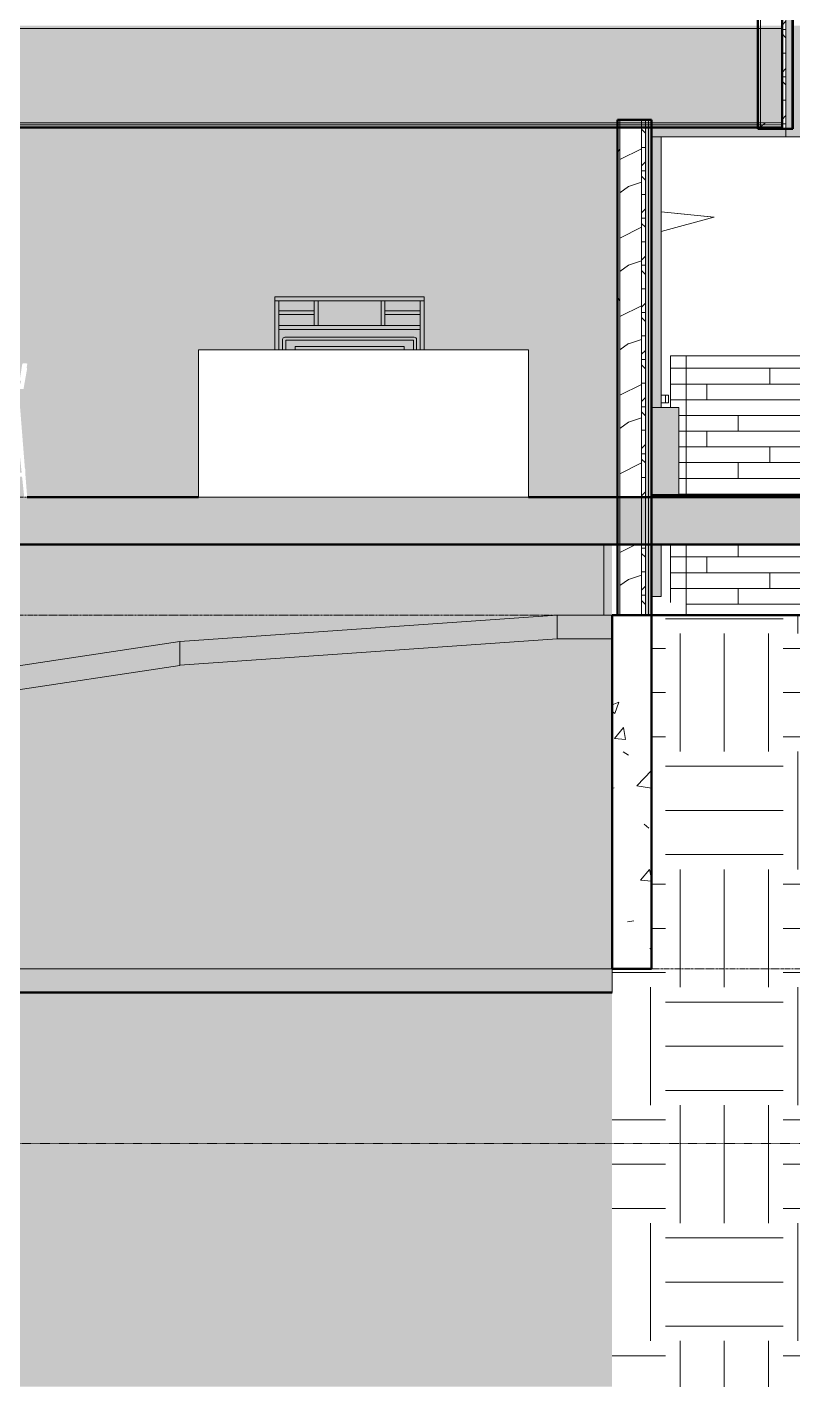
# Model space of a CAD drawing. Header units: inches. Extents: x 9566 to 17067, y -226 to 532.
# Drawn here: x 16444.7 to 16639.6, y -226.4 to 119.6 of the extents above; entities that cross this region are included whole.
import ezdxf

# ---------------------------------------------------------------- set-up
doc = ezdxf.new("R2010")
doc.units = ezdxf.units.IN
doc.header["$MEASUREMENT"] = 0
doc.linetypes.add('Aligning Line 1_8_', pattern=[0.25, 0.125, -0.125])
doc.linetypes.add('Grid Line 1_2_', pattern=[0.875, 0.5, -0.125, 0.125, -0.125])
for name, color, linetype, lineweight in [('0-2', 7, 'Continuous', 9), ('0-3', 130, 'Continuous', 5), ('A-AREA-PATT-3', 254, 'Continuous', 9), ('A-FLOR', 192, 'Continuous', 13), ('A-FLOR-1', 192, 'Continuous', 5), ('A-FLOR-2', 192, 'Continuous', 50), ('A-FLOR-LEVL-1', 51, 'Grid Line 1_2_', 9), ('A-FLOR-MCUT', 51, 'Continuous', 13), ('A-FLOR-PATT-1', 8, 'Continuous', 9), ('A-WALL', 113, 'Continuous', 13), ('A-WALL-3', 113, 'Continuous', 5), ('A-WALL-4', 113, 'Continuous', 50), ('A-WALL-PATT-1', 111, 'Continuous', 9), ('C-BLDG-PADS-1', 8, 'Continuous', 9), ('C-BLDG-PADS-2', 10, 'Continuous', 13), ('C-TOPO', 7, 'Continuous', 9), ('C-TOPO-1', 250, 'Continuous', 50), ('G-ANNO-SYMB', 111, 'Aligning Line 1_8_', 9), ('G-IMPT', 8, 'Continuous', 9), ('I-FURN-2', 7, 'Continuous', 9), ('I-FURN-3', 27, 'Continuous', 9), ('I-FURN-4', 253, 'Continuous', 9), ('I-FURN-5', 9, 'Continuous', 9), ('L-SITE', 91, 'Continuous', 9), ('M-EQPM-1', 8, 'Continuous', 9), ('M-EQPM-2', 7, 'Continuous', 9), ('S-FNDN-1', 32, 'Continuous', 50)]:
    doc.layers.add(name, color=color, linetype=linetype, lineweight=lineweight)
doc.layers.add('A-AREA-PATT-2', color=7, linetype='Continuous', lineweight=9, transparency=0.9)
pattern_1 = [(0, (3257.106, 59.024), (30, 30), [30, -30]), (0, (3257.106, 70.274), (30, 30), [30, -30]), (0, (3257.106, 81.524), (30, 30), [30, -30]), (90, (3260.856, 85.274), (-30, 30), [30, -30]), (90, (3272.106, 85.274), (-30, 30), [30, -30]), (90, (3283.356, 85.274), (-30, 30), [30, -30])]
pattern_2 = [(50, (16029.952, 59.024), (34.4287, -3.012), [3.6, -39.6]), (355, (16029.952, 59.024), (-6.6596, 36.1048), [2.88, -31.68]), (100.451, (16032.82, 58.773), (27.7688, 33.0931), [3.06, -33.655]), (46.184, (16029.95, 68.624), (51.2275, -7.9453), [5.4, -59.4]), (96.636, (16034.22, 67.96), (44.8632, 46.7577), [4.589, -50.482]), (351.184, (16029.95, 68.624), (44.8642, 46.7574), [4.32, -47.52]), (21, (16034.752, 66.224), (28.65176, -19.32573), [3.6, -39.6]), (326, (16034.752, 66.224), (11.6793, 34.8066), [2.88, -31.68]), (71.451, (16037.14, 64.614), (40.331, 15.4813), [3.06, -33.655]), (37.5, (16029.952, 59.024), (0.58311, 15.97898), [1.584, -29.712, 1.584, -30.576, -31.8]), (37.5, (16029.952, 59.024), (0.58311, 15.97898), [-63.456, 1.584, -30.216]), (7.5, (16029.952, 59.024), (12.6269, 18.9321), [1.584, -16.752, 1.584, -28.992, -12.12]), (7.5, (16029.952, 59.024), (12.6269, 18.9321), [-48.912, 1.584, -10.536]), (327.5, (16019.248, 59.024), (25.62299, -1.0828), [1.584, -10.416, 1.584, -35.856, -49.68]), (327.5, (16019.248, 59.024), (25.62299, -1.0828), [-49.44, 1.584, -48.096]), (317.5, (16014.448, 59.024), (27.99243, 4.80496), [1.584, -14.016, 1.584, -23.28, -35.28]), (317.5, (16014.448, 59.024), (27.99243, 4.80496), [-40.464, 1.584, -33.696])]
pattern_3 = [(0, (16029.952, 59.024), (38.4, 9.6), [1.584, -27.216, 1.584, -27.216, -153.6]), (0, (16029.952, 59.024), (38.4, 9.6), [-57.6, 1.584, -56.016, 1.584, -27.216, -67.2]), (0, (16029.952, 59.024), (38.4, 9.6), [-144, 1.584, -17.616, 1.584, -46.416]), (120, (16044.352, 63.824), (-27.513844, 28.455376), [1.584, -27.216, 1.584, -27.216, -153.6]), (120, (16044.352, 63.824), (-27.513844, 28.455376), [-57.6, 1.584, -56.016, 1.584, -27.216, -67.2]), (120, (16044.352, 63.824), (-27.513844, 28.455376), [-144, 1.584, -17.616, 1.584, -46.416]), (240, (16049.152, 83.024), (-10.886156, -38.055376), [1.584, -27.216, 1.584, -27.216, -153.6]), (240, (16049.152, 83.024), (-10.886156, -38.055376), [-57.6, 1.584, -56.016, 1.584, -27.216, -67.2]), (240, (16049.152, 83.024), (-10.886156, -38.055376), [-144, 1.584, -17.616, 1.584, -46.416])]
pattern_4 = [(0, (16029.952, 59.024), (0, 5.998), []), (315, (16029.952, 59.024), (5.99768, 0), [8.482, -8.482]), (45, (16029.952, 59.024), (5.99768, 0), [8.482, -8.482])]
pattern_5 = [(216.87, (16037.949, 79.016), (59.975529, 39.984307), [9.996, -89.964]), (206.565, (16049.944, 73.019), (-19.99181, -19.99222), [22.352, -22.352]), (198.435, (16049.944, 63.023), (-39.98382, -19.991955), [12.644, -50.576])]

# ---------------------------------------------------------------- blocks, each defined once
blk = doc.blocks.new('1750 Ox - Topography_rvt-2-BUILDING SECTION - NORTH_SOUTH - LOOKING WEST')
at = {"layer": 'C-BLDG-PADS-1'}
h = blk.add_hatch(dxfattribs=at)
h.set_pattern_fill('FP_24', color=256, style=0, pattern_type=2)
h.set_pattern_definition([(50, (3257.106, 59.024), (34.4287, -3.012), [3.6, -39.6]), (355, (3257.106, 59.024), (-6.6596, 36.1048), [2.88, -31.68]), (100.451, (3259.975, 58.773), (27.7688, 33.0931), [3.06, -33.655]), (46.184, (3257.106, 68.624), (51.2275, -7.9453), [5.4, -59.4]), (96.636, (3261.375, 67.96), (44.8632, 46.7577), [4.589, -50.482]), (351.184, (3257.106, 68.624), (44.8642, 46.7574), [4.32, -47.52]), (21, (3261.906, 66.224), (28.65176, -19.32573), [3.6, -39.6]), (326, (3261.906, 66.224), (11.6793, 34.8066), [2.88, -31.68]), (71.451, (3264.294, 64.614), (40.331, 15.4813), [3.06, -33.655]), (37.5, (3257.106, 59.024), (0.58311, 15.97898), [1.584, -29.712, 1.584, -30.576, -31.8]), (37.5, (3257.106, 59.024), (0.58311, 15.97898), [-63.456, 1.584, -30.216]), (7.5, (3257.106, 59.024), (12.6269, 18.9321), [1.584, -16.752, 1.584, -28.992, -12.12]), (7.5, (3257.106, 59.024), (12.6269, 18.9321), [-48.912, 1.584, -10.536]), (327.5, (3246.402, 59.024), (25.62299, -1.0828), [1.584, -10.416, 1.584, -35.856, -49.68]), (327.5, (3246.402, 59.024), (25.62299, -1.0828), [-49.44, 1.584, -48.096]), (317.5, (3241.602, 59.024), (27.99243, 4.80496), [1.584, -14.016, 1.584, -23.28, -35.28]), (317.5, (3241.602, 59.024), (27.99243, 4.80496), [-40.464, 1.584, -33.696])])
h.paths.add_polyline_path([(1946.22, -126), (3820.72, -126), (3820.72, -120), (1946.22, -120)], flags=0)
at = {"layer": 'C-TOPO'}
h = blk.add_hatch(dxfattribs=at)
h.set_pattern_fill('FP_23', color=256, style=0, pattern_type=2)
h.set_pattern_definition(pattern_1)
h.paths.add_polyline_path([(3833.57, -226.36), (4004.23, -226.36), (4004.23, -30), (3830.72, -30), (3830.72, -120), (3820.72, -120), (3820.72, -226.36), (3828.37, -226.36)], flags=0)
h = blk.add_hatch(dxfattribs=at)
h.set_pattern_fill('FP_23', color=256, style=0, pattern_type=2)
h.set_pattern_definition(pattern_1)
h.paths.add_polyline_path([(1946.22, -226.36), (3820.72, -226.36), (3820.72, -126.01), (1946.22, -126.01)], flags=0)
at = {"layer": 'C-BLDG-PADS-2'}
for p, q in [((3820.72, -120), (1946.22, -120)), ((3820.72, -126), (3820.72, -120)), ((1946.22, -126), (3820.72, -126))]:
    blk.add_line(p, q, dxfattribs=at)
at = {"layer": 'C-TOPO'}
for p, q in [((3833.57, -30), (3830.72, -30)), ((3833.57, -30), (3893.97, -30)), ((2157.13, -126.01), (3820.72, -126.01))]:
    blk.add_line(p, q, dxfattribs=at)
at = {"layer": 'C-TOPO-1'}
for p, q in [((3830.72, -30), (3833.57, -30)), ((3833.57, -30), (3893.97, -30)), ((3820.72, -126.01), (2157.13, -126.01))]:
    blk.add_line(p, q, dxfattribs=at)
blk = doc.blocks.new('HVAC_SPVU_AlliedAir_MGE4 - HVAC_SPVU_AlliedAir_MGE4-V84-BUILDING SECTION - NORTH_SOUTH - LOOKING WEST')
at = {"layer": 'M-EQPM-1'}
blk.add_hatch(color=256, dxfattribs=at).paths.add_polyline_path([(3835.6, 0.5), (3837.72, 0.5), (3837.72, 22.87), (3830.72, 22.87), (3830.72, 0.5), (3833.22, 0.5)], flags=0)
at = {"layer": 'M-EQPM-2'}
for p, q in [((3830.72, 22.87), (3837.72, 22.87)), ((3837.72, 22.87), (3837.72, 0.5))]:
    blk.add_line(p, q, dxfattribs=at)
blk = doc.blocks.new('Entertainment_Center_14771 - Entertainment_Center_14771-1352616-BUILDING SECTION - NORTH_SOUTH - LOOKING WEST')
at = {"layer": 'I-FURN-2'}
blk.add_hatch(color=256, dxfattribs=at).paths.add_polyline_path([(3799.92, 157.5), (3801.21, 157.5), (3801.21, 158.36), (3773.42, 158.36), (3773.42, 157.5), (3788.11, 157.5)], flags=0)
at = {"layer": 'I-FURN-3'}
blk.add_hatch(color=256, dxfattribs=at).paths.add_polyline_path([(3771.05, 157.5), (3773.42, 157.5), (3773.42, 158.36), (3801.21, 158.36), (3801.21, 157.5), (3803.57, 157.5), (3803.57, 159.93), (3771.05, 159.93), (3771.05, 158.24)], flags=0)
at = {"layer": 'I-FURN-4'}
blk.add_hatch(color=256, dxfattribs=at).paths.add_polyline_path([(3771.05, 157.5), (3771.05, 159.93), (3803.57, 159.93), (3803.57, 157.5), (3804.36, 157.5), (3804.34, 160.28), (3804.19, 160.55), (3803.92, 160.7), (3803.57, 160.72), (3770.7, 160.7), (3770.44, 160.55), (3770.29, 160.28), (3770.27, 159.93), (3770.27, 157.5), (3770.38, 157.5)], flags=0)
at = {"layer": 'I-FURN-5'}
for points in [[(3806.31, 170), (3806.31, 171), (3768.31, 171), (3768.31, 170), (3778.5, 170)], [(3769.31, 157.5), (3769.31, 170), (3768.31, 170), (3768.31, 157.5)], [(3778.5, 163.72), (3779.31, 163.72), (3779.31, 170), (3778.31, 170), (3778.31, 163.72)], [(3796.31, 163.72), (3796.31, 170), (3795.31, 170), (3795.31, 163.72)], [(3806.31, 157.5), (3806.31, 170), (3805.31, 170), (3805.31, 157.5)], [(3769.31, 166.47), (3778.31, 166.47), (3778.31, 167.47), (3769.31, 167.47)], [(3796.31, 166.47), (3805.31, 166.47), (3805.31, 167.47), (3796.31, 167.47)], [(3778.5, 162.72), (3805.31, 162.72), (3805.31, 163.72), (3769.31, 163.72), (3769.31, 162.72), (3773.42, 162.72)]]:
    blk.add_hatch(color=256, dxfattribs=at).paths.add_polyline_path(points, flags=0)
h = blk.add_hatch(color=256, dxfattribs=at)
h.paths.add_polyline_path([(3769.31, 157.5), (3770.27, 157.5), (3770.29, 160.28), (3770.44, 160.55), (3770.7, 160.7), (3771.05, 160.72), (3803.92, 160.7), (3804.19, 160.55), (3804.34, 160.28), (3804.36, 159.93), (3804.36, 157.5), (3805.31, 157.5), (3805.31, 162.72), (3769.31, 162.72), (3769.31, 158.36)], flags=0)
h.paths.add_polyline_path([(3773.42, 163.72), (3778.31, 163.72), (3778.31, 166.47), (3769.31, 166.47), (3769.31, 163.72), (3771.05, 163.72)], flags=0)
h.paths.add_polyline_path([(3796.31, 163.72), (3805.31, 163.72), (3805.31, 166.47), (3796.31, 166.47)], flags=0)
h.paths.add_polyline_path([(3779.31, 163.72), (3795.31, 163.72), (3795.31, 170), (3779.31, 170)], flags=0)
h.paths.add_polyline_path([(3796.31, 167.47), (3805.31, 167.47), (3805.31, 170), (3796.31, 170)], flags=0)
h.paths.add_polyline_path([(3770.02, 167.47), (3778.31, 167.47), (3778.31, 170), (3769.31, 170), (3769.31, 167.47)], flags=0)
at = {"layer": 'I-FURN-2'}
for p, q in [((3768.31, 171), (3806.31, 171)), ((3768.31, 170), (3768.31, 171)), ((3806.31, 170), (3768.31, 170)), ((3768.31, 170), (3769.31, 170)), ((3768.31, 157.5), (3768.31, 170)), ((3769.31, 157.5), (3769.31, 170)), ((3778.31, 163.72), (3778.31, 170)), ((3779.31, 170), (3778.31, 170)), ((3779.31, 170), (3779.31, 163.72)), ((3795.31, 163.72), (3795.31, 170)), ((3796.31, 170), (3795.31, 170)), ((3796.31, 170), (3796.31, 163.72)), ((3805.31, 170), (3806.31, 170)), ((3805.31, 157.5), (3805.31, 170)), ((3806.31, 170), (3806.31, 171)), ((3806.31, 157.5), (3806.31, 170)), ((3769.31, 167.47), (3778.31, 167.47)), ((3778.31, 166.47), (3769.31, 166.47)), ((3796.31, 167.47), (3805.31, 167.47)), ((3805.31, 166.47), (3796.31, 166.47)), ((3769.31, 163.72), (3805.31, 163.72)), ((3769.31, 162.72), (3769.31, 163.72)), ((3805.31, 162.72), (3769.31, 162.72)), ((3778.31, 163.72), (3779.31, 163.72)), ((3795.31, 163.72), (3796.31, 163.72)), ((3805.31, 162.72), (3805.31, 163.72)), ((3770.27, 160.13), (3770.27, 157.5)), ((3803.77, 160.72), (3770.86, 160.72)), ((3803.57, 159.93), (3771.05, 159.93)), ((3771.05, 159.93), (3771.05, 157.5)), ((3803.57, 157.5), (3803.57, 159.93)), ((3804.36, 157.5), (3804.36, 160.13)), ((3773.42, 158.36), (3801.21, 158.36)), ((3773.42, 157.5), (3773.42, 158.36)), ((3801.21, 158.36), (3801.21, 157.5))]:
    blk.add_line(p, q, dxfattribs=at)
for centre, start, end in [((3770.86, 160.13), 90, 180), ((3803.77, 160.13), 360, 90)]:
    blk.add_arc(centre, 0.591, start, end, dxfattribs=at)
blk = doc.blocks.new('Couch-Both_Arms-Generic - 1-1352606-BUILDING SECTION - NORTH_SOUTH - LOOKING WEST')
at = {"layer": 'I-FURN-2'}
for p, q in [((3748.82, 157.5), (3748.82, 120)), ((3832.82, 157.5), (3748.82, 157.5)), ((3832.82, 120), (3832.82, 157.5)), ((3748.82, 120), (3832.82, 120))]:
    blk.add_line(p, q, dxfattribs=at)
blk = doc.blocks.new('1750 Ox - Unit Layouts_rvt-2-BUILDING SECTION - NORTH_SOUTH - LOOKING WEST')
at = {"layer": '0-2'}
for name, p in [('Entertainment_Center_14771 - Entertainment_Center_14771-1352616-BUILDING SECTION - NORTH_SOUTH - LOOKING WEST', (-33.39, -120)), ('Couch-Both_Arms-Generic - 1-1352606-BUILDING SECTION - NORTH_SOUTH - LOOKING WEST', (-33.39, -120)), ('HVAC_SPVU_AlliedAir_MGE4 - HVAC_SPVU_AlliedAir_MGE4-V84-BUILDING SECTION - NORTH_SOUTH - LOOKING WEST', (0, 0))]:
    blk.add_blockref(name, p, dxfattribs=at)
blk = doc.blocks.new('Walls 84 - Walls 1-1774690-BUILDING SECTION - NORTH_SOUTH - LOOKING WEST')
at = {"layer": 'A-WALL'}
for points in [[(3866.72, 353.5), (3868.97, 353.5), (3868.97, 374.09), (3868.38, 372.13), (3866.72, 372.13)], [(3868.97, 341.15), (3868.97, 353.5), (3866.72, 353.5), (3866.72, 341.15)]]:
    blk.add_hatch(color=256, dxfattribs=at).paths.add_polyline_path(points, flags=0)
h = blk.add_hatch(color=256, dxfattribs=at)
h.paths.add_polyline_path([(3864.97, 91.75), (3868.97, 91.75), (3868.97, 120), (3866.72, 120), (3866.72, 93.75), (3864.97, 93.75)], flags=0)
h.paths.add_polyline_path([(3866.72, 142.87), (3868.97, 142.87), (3868.97, 252), (3866.72, 252), (3866.72, 150.3)], flags=0)
h.paths.add_polyline_path([(3866.72, 274.87), (3868.97, 274.87), (3868.97, 341.15), (3866.72, 341.15), (3866.72, 291.55)], flags=0)
for p, q in [((3868.97, 374.09), (3868.97, 353.5)), ((3866.72, 353.5), (3868.97, 353.5)), ((3868.97, 353.5), (3868.97, 341.15)), ((3866.72, 341.15), (3868.97, 341.15)), ((3868.97, 341.15), (3868.97, 274.87)), ((3868.97, 252), (3868.97, 142.87)), ((3868.97, 120), (3868.97, 91.75)), ((3864.97, 91.75), (3864.97, 93.75)), ((3868.97, 91.75), (3864.97, 91.75))]:
    blk.add_line(p, q, dxfattribs=at)
blk = doc.blocks.new('Walls 86 - Walls 1-1774728-BUILDING SECTION - NORTH_SOUTH - LOOKING WEST')
at = {"layer": 'A-WALL'}
blk.add_hatch(color=256, dxfattribs=at).paths.add_polyline_path([(3830.72, 91.75), (3864.97, 91.75), (3864.97, 93.75), (3857.85, 93.75), (3857.85, 94.12), (3830.72, 94.12)], flags=0)
for p, q in [((3864.97, 93.75), (3864.97, 91.75)), ((3864.97, 91.75), (3830.72, 91.75))]:
    blk.add_line(p, q, dxfattribs=at)
blk = doc.blocks.new('Walls 87 - Walls 1-1774742-BUILDING SECTION - NORTH_SOUTH - LOOKING WEST')
at = {"layer": 'A-WALL'}
h = blk.add_hatch(color=256, dxfattribs=at)
h.paths.add_polyline_path([(3833.22, -25.22), (3833.22, -12), (3830.72, -12), (3830.72, -25.22)], flags=0)
h.paths.add_polyline_path([(3830.72, 22.87), (3833.22, 22.87), (3833.22, 91.75), (3830.72, 91.75), (3830.72, 32.6)], flags=0)
for p, q in [((3833.22, 91.75), (3830.72, 91.75)), ((3833.22, 91.75), (3833.22, 22.87)), ((3833.22, -12), (3833.22, -25.22)), ((3833.22, -25.22), (3830.72, -25.22))]:
    blk.add_line(p, q, dxfattribs=at)
blk = doc.blocks.new('Outdoor Table01 - 02ZUTB01_dwg-V89-BUILDING SECTION - NORTH_SOUTH - LOOKING WEST')
at = {"layer": 'G-IMPT'}
for p, q in [((3833.22, 72.65), (3846.7, 71.29)), ((3833.22, 72.65), (3846.7, 71.29)), ((3833.22, 72.63), (3846.59, 71.26)), ((3846.59, 71.26), (3833.22, 67.62)), ((3833.22, 26), (3834.31, 26)), ((3834.31, 26), (3835.12, 26)), ((3834.31, 24), (3834.31, 26)), ((3835.12, 24), (3835.12, 26)), ((3833.22, 24), (3834.31, 24)), ((3834.31, 24), (3835.12, 24))]:
    blk.add_line(p, q, dxfattribs=at)
blk = doc.blocks.new('Outdoor Table01 - Outdoor Table01-V90-BUILDING SECTION - NORTH_SOUTH - LOOKING WEST')
blk.add_blockref('Outdoor Table01 - 02ZUTB01_dwg-V89-BUILDING SECTION - NORTH_SOUTH - LOOKING WEST', (0, 0))

msp = doc.modelspace()

# ---------------------------------------------------------------- hatches: boundary and pattern name
at = {"layer": 'A-AREA-PATT-2'}
h = msp.add_hatch(color=256, dxfattribs=at)
h.paths.add_polyline_path([(14723.8823, -120), (14931.0698, -120), (14931.0698, -12), (14723.8823, -12), (14723.8823, -38.0282)], flags=0)
h.paths.add_polyline_path([(14943.0698, -120), (15215.7698, -120), (15215.7698, -12), (14943.0698, -12), (14943.0698, -47.9204)], flags=0)
h.paths.add_polyline_path([(15336.9698, -120), (15581.0698, -120), (15581.0698, -12), (15336.9698, -12), (15336.9698, -38.0282)], flags=0)
h.paths.add_polyline_path([(16586.517, -120), (16593.5698, -120), (16593.5698, -36), (16579.5698, -36.0147), (16483.5698, -42.7859), (16381.5698, -58.0926), (16381.5698, -120), (16551.3501, -120)], flags=0)
h.paths.add_polyline_path([(15595.8982, -120), (15653.0698, -120), (15653.0698, -116), (15655.0698, -116), (15655.0698, -120), (15677.0698, -120), (15677.0698, -116), (15679.0698, -116), (15679.0698, -120), (15739.0698, -120), (15739.0698, -116), (15741.0698, -116), (15741.0698, -120), (15761.0698, -120), (15761.0698, -116), (15763.0698, -116), (15763.0698, -120), (15823.0698, -120), (15823.0698, -116), (15825.0698, -116), (15825.0698, -120), (15908.0698, -120), (15908.0698, -12), (15593.0698, -12), (15593.0698, -72), (15659.0698, -72), (15659.0698, -115), (15593.0698, -115), (15593.0698, -120), (15594.7558, -120)], flags=0)
h.paths.add_polyline_path([(15920.0698, -120), (16235.0698, -120), (16235.0698, -80.0771), (16013.455, -113.2813), (15920.0698, -119.817)], flags=0)
h.paths.add_polyline_path([(16247.0698, -120), (16252.5698, -120), (16252.5698, -77.451), (16247.0698, -78.2763), (16247.0698, -113.3338)], flags=0)
h.paths.add_polyline_path([(15757.0698, -115), (15757.0698, -72), (15829.0698, -72), (15829.0698, -115), (15757.1774, -115)], flags=0)
h.paths.add_polyline_path([(15742.6054, -115), (15673.0698, -115), (15673.0698, -72), (15745.0698, -72), (15745.0698, -115)], flags=0)
h.paths.add_polyline_path([(15920.0698, -113.8023), (16013.455, -107.2666), (16235.0698, -74.0099), (16235.0698, -12), (15920.0698, -12), (15920.0698, -107.2666)], flags=0)
h.paths.add_polyline_path([(16247.0698, -72.2091), (16252.5698, -71.3838), (16252.5698, -12), (16247.0698, -12), (16247.0698, -38.0282)], flags=0)
h.paths.add_polyline_path([(16381.5698, -52.0254), (16483.5698, -36.7188), (16579.5698, -30), (16591.4448, -30), (16591.4448, -12), (16381.5698, -12), (16381.5698, -38.0282)], flags=0)
msp.add_hatch(color=256, dxfattribs=at).paths.add_polyline_path([(16591.4448, -30), (16593.5698, -30), (16593.5698, -12), (16591.4448, -12), (16591.4448, -14.4869)], flags=0)
h = msp.add_hatch(color=256, dxfattribs=at)
h.paths.add_polyline_path([(15920.0698, -119.817), (16013.455, -113.3338), (16235.0698, -80.0771), (16235.0698, -74.0099), (16013.455, -107.2666), (15920.0698, -113.8023)], flags=0)
h.paths.add_polyline_path([(16247.0698, -78.2763), (16252.5698, -77.451), (16252.5698, -71.3838), (16247.0698, -72.2091)], flags=0)
h.paths.add_polyline_path([(16381.5698, -58.0926), (16483.5698, -42.7334), (16580.4941, -36), (16593.5698, -36), (16593.5698, -30), (16579.5698, -30), (16483.5698, -36.7188), (16381.5698, -52.0254)], flags=0)
at = {"layer": 'A-AREA-PATT-3'}
h = msp.add_hatch(color=256, dxfattribs=at)
h.paths.add_polyline_path([(16230.9698, 0), (16259.7309, 0), (16259.7309, 87), (16301.3559, 87), (16301.3559, 0), (16329.3559, 0), (16329.3559, 82.75), (16330.1059, 82.75), (16330.1059, 81), (16334.8559, 81), (16334.8559, 94.125), (16200.9698, 94.125), (16200.9698, 18), (16209.9698, 18), (16209.9698, 20), (16210.4698, 20), (16210.5209, 24), (16213.4698, 24), (16213.4698, 20), (16214.9698, 20), (16214.9698, 24), (16216.9698, 24), (16216.9698, 20), (16218.4698, 20), (16218.5209, 24), (16221.4698, 24), (16221.4698, 20), (16221.9698, 20), (16221.9698, 18), (16230.9698, 18), (16230.9698, 9.0545)], flags=0)
h.paths.add_polyline_path([(16443.4144, 0), (16443.9629, 0), (16443.4144, 5.219), (16431.0559, 5.219), (16431.0559, 0), (16441.0726, 0)], flags=0)
h.paths.add_polyline_path([(16444.7129, 0), (16488.28, 0), (16488.28, 37.5), (16507.7698, 37.5), (16507.7698, 51), (16545.7698, 51), (16545.7698, 37.5), (16572.28, 37.5), (16572.28, 0), (16594.9448, 0), (16594.9448, 94.125), (16430.4421, 94.125), (16430.4421, 60), (16335.6059, 60), (16335.6059, 39), (16336.3523, 39), (16336.3523, 36.5), (16338.8523, 36.5), (16338.9018, 37.5), (16338.9773, 37.5), (16339.0296, 46.5312), (16339.0655, 46.6139), (16339.1895, 46.7129), (16339.3523, 46.75), (16339.5475, 46.6869), (16339.6749, 46.5312), (16339.7146, 46.4266), (16339.7048, 45.7754), (16339.7273, 37.5), (16339.8523, 37.5), (16339.8523, 36.5), (16342.3523, 36.5), (16342.4056, 39), (16344.3523, 39), (16344.3523, 36.5), (16354.3523, 36.5), (16354.3523, 36), (16353.1023, 36), (16353.1023, 34.5), (16395.5559, 34.5), (16395.5559, 36), (16398.109, 36), (16398.109, 36.25), (16405.0027, 36.25), (16405.0027, 36), (16407.0559, 36), (16407.0559, 36.25), (16416.0559, 36.25), (16416.0559, 36), (16417.5559, 36), (16417.5559, 41), (16419.5559, 41), (16419.5559, 34.5), (16431.0559, 34.5), (16431.0559, 29.036), (16442.6785, 29.036), (16442.9826, 28.8604), (16442.9826, 28.7829), (16443.1253, 29.5918), (16442.9327, 29.6603), (16442.807, 29.786), (16443.4719, 33.9837), (16443.775, 34.0837), (16444.0924, 34.1175), (16444.4098, 34.0837), (16444.7129, 33.9837), (16444.7129, 33.7337), (16444.5596, 32.8642), (16444.7129, 32.8372), (16443.7718, 27.5), (16442.5356, 27.5), (16444.1414, 7.219), (16444.2528, 7.219), (16444.2528, 5.8115)], flags=0)
h.paths.add_polyline_path([(16431.0559, 6.219), (16443.3093, 6.219), (16441.0726, 27.5), (16431.0559, 27.5), (16431.0559, 9.0545)], flags=0)
at = {"layer": 'A-FLOR'}
h = msp.add_hatch(color=256, dxfattribs=at)
h.paths.add_polyline_path([(16733.5, 0), (16735.5698, 0), (16735.5698, 0.5), (16603.5698, 0.5), (16603.5698, 0), (16726.2138, 0)], flags=0)
h.paths.add_polyline_path([(16739.0698, 0), (16739.8198, 0), (16739.8198, 0.5), (16739.0698, 0.5)], flags=0)
at = {"layer": 'A-FLOR-1'}
for points in [[(16024.4661, 119.25), (16636.8198, 119.25), (16636.8198, 120), (14837.5198, 120), (14837.5198, 119.25), (16016.9146, 119.25)], [(16609.638, 94.75), (16631.3198, 94.75), (16631.3198, 95.25), (14843.0198, 95.25), (14843.0198, 94.75), (16595.0661, 94.75)]]:
    msp.add_hatch(color=256, dxfattribs=at).paths.add_polyline_path(points, flags=0)
at = {"layer": 'A-FLOR-PATT-1'}
h = msp.add_hatch(dxfattribs=at)
h.set_pattern_fill('FP_26', color=256, style=0, pattern_type=2)
h.set_pattern_definition([(161.57, (16030.552, 59.624), (-4.8003375, -0.0004146), [0, -34.152, 3.792, 0]), (18.43, (16029.352, 59.624), (-4.8003375, 0.0004146), [0, -34.152, 3.792, 0]), (108.43, (16030.552, 59.624), (2.3991322, -12.001051), [11.382, -26.562]), (71.57, (16029.352, 59.624), (2.3991322, 12.001051), [11.382, -26.562])])
h.paths.add_polyline_path([(14837.5198, 95.25), (16636.8198, 95.25), (16636.8198, 119.25), (14837.5198, 119.25)], flags=0)
h = msp.add_hatch(dxfattribs=at)
h.set_pattern_fill('FP_25', color=256, style=0, pattern_type=2)
h.set_pattern_definition(pattern_3)
h.paths.add_polyline_path([(16175.7698, 94.125), (16631.3198, 94.125), (16631.3198, 94.75), (14843.0198, 94.75), (14843.0198, 94.125), (16175.6448, 94.125)], flags=0)
h = msp.add_hatch(dxfattribs=at)
h.set_pattern_fill('FP_24', color=256, style=0, pattern_type=2)
h.set_pattern_definition(pattern_2)
h.paths.add_polyline_path([(15735.3194, -12), (16735.5698, -12), (16735.5698, 0), (14714.0698, 0), (14714.0698, -3.1859), (14714.0698, -12), (15706.1755, -12)], flags=0)
at = {"layer": 'A-WALL'}
msp.add_hatch(color=256, dxfattribs=at).paths.add_polyline_path([(16639.5698, 93.75), (16639.5698, 334.5), (16639.3198, 334.5), (16639.3198, 93.75)], flags=0)
h = msp.add_hatch(color=256, dxfattribs=at)
h.paths.add_polyline_path([(16602.8198, -30), (16603.5698, -30), (16603.5698, -12), (16602.8198, -12), (16602.8198, -25.2155)], flags=0)
h.paths.add_polyline_path([(16602.8198, 0), (16603.5698, 0), (16603.5698, 94.125), (16602.8198, 94.125), (16602.8198, 1)], flags=0)
at = {"layer": 'A-WALL-3'}
msp.add_hatch(color=256, dxfattribs=at).paths.add_polyline_path([(16638.782, 93.75), (16639.3198, 93.75), (16639.3198, 334.5), (16637.8198, 334.5), (16637.8198, 93.75)], flags=0)
h = msp.add_hatch(color=256, dxfattribs=at)
h.paths.add_polyline_path([(16602.8198, -30), (16602.8198, -12), (16602.0698, -12), (16602.0698, -30)], flags=0)
h.paths.add_polyline_path([(16602.0698, 0), (16602.8198, 0), (16602.8198, 94.125), (16602.0698, 94.125), (16602.0698, 1)], flags=0)
at = {"layer": 'A-WALL-PATT-1'}
h = msp.add_hatch(dxfattribs=at)
h.set_pattern_fill('FP_25', color=256, style=0, pattern_type=2)
h.set_pattern_definition(pattern_3)
h.paths.add_polyline_path([(16631.3198, 93.75), (16631.3198, 94.125), (16630.6948, 94.125), (16630.6948, 93.75)], flags=0)
h.paths.add_polyline_path([(16631.3198, 121.375), (16631.3198, 226.125), (16630.6948, 226.125), (16630.6948, 121.375)], flags=0)
h.paths.add_polyline_path([(16631.3198, 253.375), (16631.3198, 334.5), (16630.6948, 334.5), (16630.6948, 253.375)], flags=0)
h = msp.add_hatch(dxfattribs=at)
h.set_pattern_fill('FP_28', color=256, style=0, pattern_type=2)
h.set_pattern_definition(pattern_5)
h.paths.add_polyline_path([(16631.3198, 93.75), (16636.8198, 93.75), (16636.8198, 95.25), (16631.3198, 95.25)], flags=0)
h.paths.add_polyline_path([(16631.3198, 121), (16636.8198, 121), (16636.8198, 227.25), (16631.3198, 227.25), (16631.3198, 126.7613)], flags=0)
h.paths.add_polyline_path([(16631.3198, 253), (16636.8198, 253), (16636.8198, 334.5), (16631.3198, 334.5), (16631.3198, 256.2388)], flags=0)
h = msp.add_hatch(dxfattribs=at)
h.set_pattern_fill('FP_27', color=256, style=0, pattern_type=2)
h.set_pattern_definition(pattern_4)
h.paths.add_polyline_path([(16637.8198, 93.75), (16637.8198, 334.5), (16636.8198, 334.5), (16636.8198, 93.75)], flags=0)
h = msp.add_hatch(dxfattribs=at)
h.set_pattern_fill('FP_25', color=256, style=0, pattern_type=2)
h.set_pattern_definition(pattern_3)
h.paths.add_polyline_path([(16595.5698, -30), (16595.5698, -12), (16594.9448, -12), (16594.9448, -30)], flags=0)
h.paths.add_polyline_path([(16595.5698, 0), (16595.5698, 94.125), (16594.9448, 94.125), (16594.9448, 0), (16595.0661, 0)], flags=0)
h = msp.add_hatch(dxfattribs=at)
h.set_pattern_fill('FP_28', color=256, style=0, pattern_type=2)
h.set_pattern_definition(pattern_5)
h.paths.add_polyline_path([(16601.0698, -30), (16601.0698, -12), (16595.5698, -12), (16595.5698, -30)], flags=0)
h.paths.add_polyline_path([(16601.0698, 0), (16601.0698, 94.125), (16595.5698, 94.125), (16595.5698, 0), (16599.3198, 0)], flags=0)
h = msp.add_hatch(dxfattribs=at)
h.set_pattern_fill('FP_27', color=256, style=0, pattern_type=2)
h.set_pattern_definition(pattern_4)
h.paths.add_polyline_path([(16602.0698, -30), (16602.0698, -12), (16601.0698, -12), (16601.0698, -30)], flags=0)
h.paths.add_polyline_path([(16602.0698, 0), (16602.0698, 94.125), (16601.0698, 94.125), (16601.0698, 0)], flags=0)
h = msp.add_hatch(dxfattribs=at)
h.set_pattern_fill('FP_34', color=256, style=0, pattern_type=2)
h.set_pattern_definition([(0, (16608.445, 0.8), (0, 4), []), (90, (16608.445, 0.8), (-8, 8), [4, -28]), (90, (16624.445, 4.8), (-8, 8), [4, -28])])
h.paths.add_polyline_path([(16612.4448, -26.9688), (16612.4448, -12), (16608.4448, -12), (16608.4448, -26.7908), (16609.638, -26.8439)], flags=0)
h.paths.add_polyline_path([(16610.5698, 0.5), (16612.4448, 0.5), (16612.4448, 36), (16608.4448, 36), (16608.4448, 22.875), (16610.5698, 22.875), (16610.5698, 9.0545)], flags=0)
h = msp.add_hatch(dxfattribs=at)
h.set_pattern_fill('FP_35', color=256, style=0, pattern_type=2)
h.set_pattern_definition([(0, (16737.695, 0.8), (0, 4), []), (90, (16737.695, 0.8), (-8, 8), [4, -28]), (90, (16753.695, 4.8), (-8, 8), [4, -28])])
h.paths.add_polyline_path([(16612.4448, -30), (16663.5698, -30), (16663.5698, -12), (16612.4448, -12)], flags=0)
h.paths.add_polyline_path([(16644.8393, 0.5), (16645.326, 18.8295), (16644.1891, 23), (16643.326, 23), (16642.4561, 28), (16640.8404, 31), (16641.8404, 30.5), (16643.4561, 28), (16643.6038, 27.1508), (16646.326, 18.8295), (16647.826, 19.4798), (16660.826, 20), (16662.9561, 19.5852), (16663.5698, 18.3961), (16663.5698, 24), (16658.826, 24), (16658.826, 26), (16663.5698, 26), (16663.5698, 36), (16612.4448, 36), (16612.4448, 0.5), (16644.826, 0.5)], flags=0)
h.paths.add_polyline_path([(16663.201, 0.5), (16663.5698, 0.5), (16663.5698, 0.9916), (16663.326, 0.6667)], flags=0)
h.paths.add_polyline_path([(16645.826, 1), (16662.326, 1), (16663.326, 2.5), (16660.0324, 18.9682), (16647.826, 18.4798), (16646.3023, 17.9844), (16646.0519, 9.0545)], flags=0)
h.paths.add_polyline_path([(16663.5698, 5.8894), (16663.5698, 17.859), (16662.9561, 18.5852), (16661.0281, 18.9606), (16663.326, 7.1429)], flags=0)
h = msp.add_hatch(dxfattribs=at)
h.set_pattern_fill('FP_24', color=256, style=0, pattern_type=2)
h.set_pattern_definition(pattern_2)
h.paths.add_polyline_path([(16603.5698, -120), (16603.5698, -30), (16593.5698, -30), (16593.5698, -120), (16597.0729, -120)], flags=0)

# ---------------------------------------------------------------- linework, layer by layer
at = {"layer": 'A-FLOR'}
for p, q in [((16483.5698, -36.7188), (16579.5698, -30)), ((16579.5698, -30), (16591.4448, -30)), ((16579.5698, -30), (16579.5698, -36.0147)), ((16381.5698, -52.0254), (16483.5698, -36.7188)), ((16579.5698, -36.0147), (16483.5698, -42.7334)), ((16483.5698, -42.7859), (16483.5698, -36.7188)), ((16593.5698, -36), (16579.5698, -36)), ((16483.5698, -42.7859), (16381.5698, -58.0926))]:
    msp.add_line(p, q, dxfattribs=at)
at = {"layer": 'A-FLOR-2'}
for p, q in [((16636.8198, 94.125), (16636.8198, 121.375)), ((14837.5198, 94.125), (16636.8198, 94.125)), ((16739.8198, 0.5), (16603.5698, 0.5)), ((16488.28, 0), (16444.7129, 0)), ((16572.28, 0), (16739.8198, 0)), ((14723.8823, -12), (16735.5698, -12))]:
    msp.add_line(p, q, dxfattribs=at)
at = {"layer": 'A-FLOR-LEVL-1'}
for p, q in [((13166.3239, 0), (17036.7774, 0)), ((13166.3239, -30), (17036.7774, -30)), ((13166.3239, -120), (17036.7774, -120))]:
    msp.add_line(p, q, dxfattribs=at)
at = {"layer": 'A-FLOR-MCUT'}
for p, q in [((16636.8198, 119.25), (14837.5198, 119.25)), ((16636.8198, 95.25), (14837.5198, 95.25)), ((16636.8198, 94.75), (14837.5198, 94.75))]:
    msp.add_line(p, q, dxfattribs=at)
at = {"layer": 'A-WALL'}
for p, q in [((16631.3198, 93.75), (16631.3198, 406)), ((16636.8198, 93.75), (16636.8198, 406)), ((16637.8198, 93.75), (16637.8198, 406)), ((16639.3198, 93.75), (16639.3198, 406)), ((16595.5698, -30), (16595.5698, 96)), ((16601.0698, -30), (16601.0698, 96)), ((16602.0698, -30), (16602.0698, 96)), ((16602.8198, -30), (16602.8198, 96)), ((16735.5698, 36), (16608.4448, 36)), ((16608.4448, 36), (16608.4448, 22.875)), ((16612.4448, 36), (16612.4448, 0.5)), ((16591.4448, -30), (16591.4448, -12)), ((16608.4448, -12), (16608.4448, -26.7908)), ((16612.4448, -12), (16612.4448, -30)), ((16593.5698, -30), (16591.4448, -30))]:
    msp.add_line(p, q, dxfattribs=at)
at = {"layer": 'A-WALL-4'}
for p, q in [((16630.6948, 406), (16630.6948, 93.75)), ((16639.5698, 93.75), (16639.5698, 406)), ((16594.9448, 96), (16594.9448, -30)), ((16603.5698, 96), (16594.9448, 96)), ((16603.5698, -30), (16603.5698, 96)), ((16630.6948, 93.75), (16639.5698, 93.75)), ((16594.9448, -30), (16603.5698, -30))]:
    msp.add_line(p, q, dxfattribs=at)
at = {"layer": 'G-ANNO-SYMB'}
msp.add_line((13287.2273, -164.4174), (17017.6534, -164.4174), dxfattribs=at)
at = {"layer": 'S-FNDN-1'}
for p, q in [((16594.9448, -30), (16593.5698, -30)), ((16593.5698, -30), (16593.5698, -120)), ((16603.5698, -120), (16603.5698, -30)), ((16593.5698, -120), (16603.5698, -120))]:
    msp.add_line(p, q, dxfattribs=at)

# ---------------------------------------------------------------- block references
at = {"layer": '0-3'}
for name in ['1750 Ox - Unit Layouts_rvt-2-BUILDING SECTION - NORTH_SOUTH - LOOKING WEST', '1750 Ox - Topography_rvt-2-BUILDING SECTION - NORTH_SOUTH - LOOKING WEST']:
    msp.add_blockref(name, (12772.846, 0), dxfattribs=at)
at = {"layer": 'A-WALL'}
for name in ['Walls 84 - Walls 1-1774690-BUILDING SECTION - NORTH_SOUTH - LOOKING WEST', 'Walls 86 - Walls 1-1774728-BUILDING SECTION - NORTH_SOUTH - LOOKING WEST', 'Walls 87 - Walls 1-1774742-BUILDING SECTION - NORTH_SOUTH - LOOKING WEST']:
    msp.add_blockref(name, (12772.846, 0), dxfattribs=at)
at = {"layer": 'L-SITE'}
msp.add_blockref('Outdoor Table01 - Outdoor Table01-V90-BUILDING SECTION - NORTH_SOUTH - LOOKING WEST', (12772.846, 0), dxfattribs=at)

doc.saveas('drawing.dxf')
